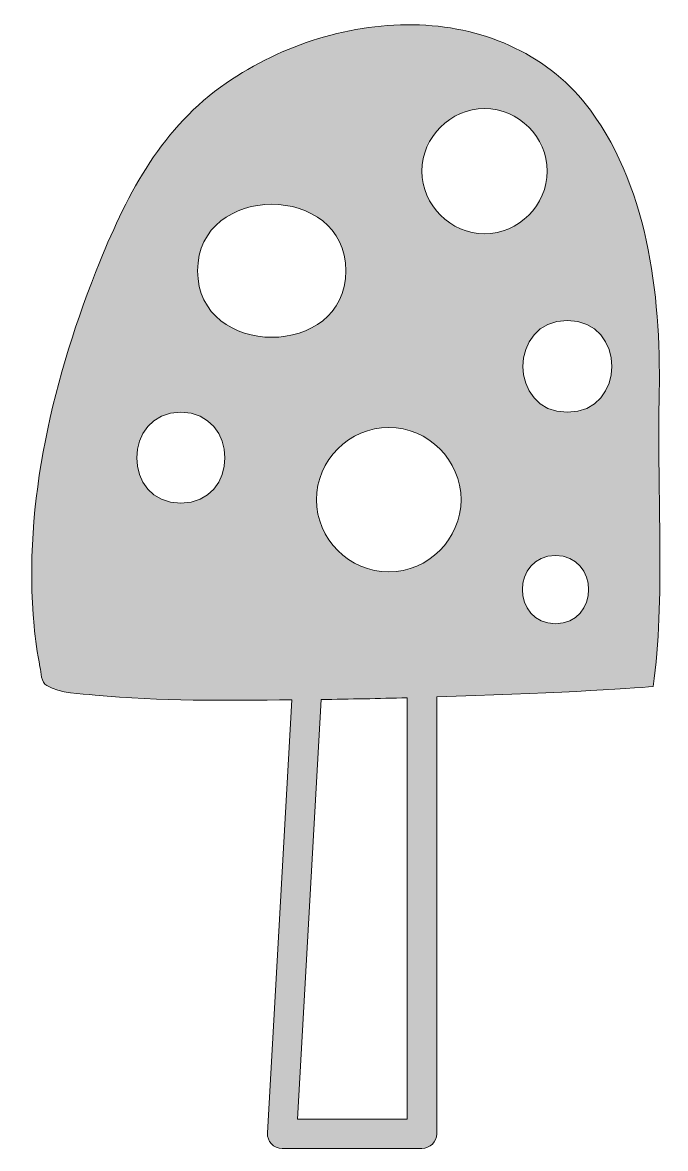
# Model space of a CAD drawing. Header units: inches. Extents: x -1 to 57, y 0 to 102.
import ezdxf

# ---------------------------------------------------------------- set-up
doc = ezdxf.new("R2010")
doc.units = ezdxf.units.IN
doc.header["$MEASUREMENT"] = 0
doc.layers.add('Layer 1', color=7, linetype='Continuous')

msp = doc.modelspace()

# ---------------------------------------------------------------- hatches: boundary and pattern name
at = {"layer": 'Layer 1', "true_color": 0x3dd3d3}
h = msp.add_hatch(color=133, dxfattribs=at)
h.dxf.hatch_style = 2
edge = h.paths.add_edge_path()
edge.add_spline(control_points=[(56.68, 67.54), (56.89, 76.45), (55.91, 86.45), (50.47, 93.87), (46.85, 98.81), (41.07, 101.37), (35.04, 101.58), (28.88, 101.8), (22.64, 99.82), (17.58, 96.33), (11.8, 92.34), (8.74, 86.53), (6.15, 80.16), (2, 69.91), (-0.83, 58.35), (0.22, 47.24), (0.34, 46), (0.51, 44.76), (0.75, 43.54), (0.86, 42.99), (0.83, 42.17), (1.37, 41.85), (2.59, 41.14), (4.36, 41.11), (5.72, 40.99), (11.61, 40.43), (17.58, 40.51), (23.49, 40.56), (23.49, 40.56), (21.3, 1.4), (21.3, 1.4), (21.25, 0.65), (21.87, 0), (22.62, 0), (22.62, 0), (35.26, 0), (35.26, 0), (35.98, 0), (36.59, 0.6), (36.59, 1.33), (36.59, 1.33), (36.59, 40.83), (36.59, 40.83), (46.09, 41.12), (54.27, 41.56), (56.15, 41.78), (57.25, 49.45), (56.49, 59.41), (56.68, 67.54)], knot_values=[0, 0, 0, 0, 1, 1, 1, 2, 2, 2, 3, 3, 3, 4, 4, 4, 5, 5, 5, 6, 6, 6, 7, 7, 7, 8, 8, 8, 9, 9, 9, 10, 10, 10, 11, 11, 11, 12, 12, 12, 13, 13, 13, 14, 14, 14, 15, 15, 15, 16, 16, 16, 16], degree=3, periodic=1)
edge = h.paths.add_edge_path()
edge.add_spline(control_points=[(13.47, 58.34), (8.17, 58.34), (8.17, 66.56), (13.47, 66.56), (18.78, 66.56), (18.78, 58.34), (13.47, 58.34)], knot_values=[0, 0, 0, 0, 1, 1, 1, 2, 2, 2, 2], degree=3, periodic=1)
edge = h.paths.add_edge_path()
edge.add_spline(control_points=[(14.99, 79.35), (14.99, 87.37), (28.39, 87.37), (28.39, 79.35), (28.39, 71.34), (14.99, 71.34), (14.99, 79.35)], knot_values=[0, 0, 0, 0, 1, 1, 1, 2, 2, 2, 2], degree=3, periodic=1)
edge = h.paths.add_edge_path()
edge.add_spline(control_points=[(33.93, 2.65), (33.93, 2.65), (24.02, 2.65), (24.02, 2.65), (24.02, 2.65), (26.15, 40.59), (26.15, 40.59), (28.74, 40.63), (31.37, 40.68), (33.93, 40.75), (33.93, 40.75), (33.93, 2.65), (33.93, 2.65)], knot_values=[0, 0, 0, 0, 1, 1, 1, 2, 2, 2, 3, 3, 3, 4, 4, 4, 4], degree=3, periodic=1)
edge = h.paths.add_edge_path()
edge.add_spline(control_points=[(32.26, 52.13), (28.7, 52.13), (25.72, 55.1), (25.72, 58.66), (25.72, 62.22), (28.7, 65.19), (32.26, 65.19), (35.82, 65.19), (38.79, 62.22), (38.79, 58.66), (38.79, 55.1), (35.82, 52.13), (32.26, 52.13)], knot_values=[0, 0, 0, 0, 1, 1, 1, 2, 2, 2, 3, 3, 3, 4, 4, 4, 4], degree=3, periodic=1)
edge = h.paths.add_edge_path()
edge.add_spline(control_points=[(35.26, 88.37), (35.26, 91.45), (37.83, 94.02), (40.91, 94.02), (44, 94.02), (46.57, 91.45), (46.57, 88.37), (46.57, 85.28), (44, 82.71), (40.91, 82.71), (37.83, 82.71), (35.26, 85.28), (35.26, 88.37)], knot_values=[0, 0, 0, 0, 1, 1, 1, 2, 2, 2, 3, 3, 3, 4, 4, 4, 4], degree=3, periodic=1)
edge = h.paths.add_edge_path()
edge.add_spline(control_points=[(47.32, 47.45), (43.34, 47.45), (43.34, 53.62), (47.32, 53.62), (51.3, 53.62), (51.3, 47.45), (47.32, 47.45)], knot_values=[0, 0, 0, 0, 1, 1, 1, 2, 2, 2, 2], degree=3, periodic=1)
edge = h.paths.add_edge_path()
edge.add_spline(control_points=[(48.39, 66.56), (43.04, 66.56), (43.04, 74.87), (48.39, 74.87), (53.75, 74.87), (53.75, 66.56), (48.39, 66.56)], knot_values=[0, 0, 0, 0, 1, 1, 1, 2, 2, 2, 2], degree=3, periodic=1)

# ---------------------------------------------------------------- linework, layer by layer
at = {"layer": 'Layer 1', "lineweight": 0}
for points, knots in [([(56.68, 67.54), (56.89, 76.45), (55.91, 86.45), (50.47, 93.87), (46.85, 98.81), (41.07, 101.37), (35.04, 101.58), (28.88, 101.8), (22.64, 99.82), (17.58, 96.33), (11.8, 92.34), (8.74, 86.53), (6.15, 80.16), (2, 69.91), (-0.83, 58.35), (0.22, 47.24), (0.34, 46), (0.51, 44.76), (0.75, 43.54), (0.86, 42.99), (0.83, 42.17), (1.37, 41.85), (2.59, 41.14), (4.36, 41.11), (5.72, 40.99), (11.61, 40.43), (17.58, 40.51), (23.49, 40.56), (23.49, 40.56), (21.3, 1.4), (21.3, 1.4), (21.25, 0.65), (21.87, 0), (22.62, 0), (22.62, 0), (35.26, 0), (35.26, 0), (35.98, 0), (36.59, 0.6), (36.59, 1.33), (36.59, 1.33), (36.59, 40.83), (36.59, 40.83), (46.09, 41.12), (54.27, 41.56), (56.15, 41.78), (57.25, 49.45), (56.49, 59.41), (56.68, 67.54)], [0, 0, 0, 0, 1, 1, 1, 2, 2, 2, 3, 3, 3, 4, 4, 4, 5, 5, 5, 6, 6, 6, 7, 7, 7, 8, 8, 8, 9, 9, 9, 10, 10, 10, 11, 11, 11, 12, 12, 12, 13, 13, 13, 14, 14, 14, 15, 15, 15, 16, 16, 16, 16]), ([(35.26, 88.37), (35.26, 91.45), (37.83, 94.02), (40.91, 94.02), (44, 94.02), (46.57, 91.45), (46.57, 88.37), (46.57, 85.28), (44, 82.71), (40.91, 82.71), (37.83, 82.71), (35.26, 85.28), (35.26, 88.37)], [0, 0, 0, 0, 1, 1, 1, 2, 2, 2, 3, 3, 3, 4, 4, 4, 4]), ([(14.99, 79.35), (14.99, 87.37), (28.39, 87.37), (28.39, 79.35), (28.39, 71.34), (14.99, 71.34), (14.99, 79.35)], [0, 0, 0, 0, 1, 1, 1, 2, 2, 2, 2]), ([(48.39, 66.56), (43.04, 66.56), (43.04, 74.87), (48.39, 74.87), (53.75, 74.87), (53.75, 66.56), (48.39, 66.56)], [0, 0, 0, 0, 1, 1, 1, 2, 2, 2, 2]), ([(13.47, 58.34), (8.17, 58.34), (8.17, 66.56), (13.47, 66.56), (18.78, 66.56), (18.78, 58.34), (13.47, 58.34)], [0, 0, 0, 0, 1, 1, 1, 2, 2, 2, 2]), ([(32.26, 52.13), (28.7, 52.13), (25.72, 55.1), (25.72, 58.66), (25.72, 62.22), (28.7, 65.19), (32.26, 65.19), (35.82, 65.19), (38.79, 62.22), (38.79, 58.66), (38.79, 55.1), (35.82, 52.13), (32.26, 52.13)], [0, 0, 0, 0, 1, 1, 1, 2, 2, 2, 3, 3, 3, 4, 4, 4, 4]), ([(47.32, 47.45), (43.34, 47.45), (43.34, 53.62), (47.32, 53.62), (51.3, 53.62), (51.3, 47.45), (47.32, 47.45)], [0, 0, 0, 0, 1, 1, 1, 2, 2, 2, 2]), ([(33.93, 2.65), (33.93, 2.65), (24.02, 2.65), (24.02, 2.65), (24.02, 2.65), (26.15, 40.59), (26.15, 40.59), (28.74, 40.63), (31.37, 40.68), (33.93, 40.75), (33.93, 40.75), (33.93, 2.65), (33.93, 2.65)], [0, 0, 0, 0, 1, 1, 1, 2, 2, 2, 3, 3, 3, 4, 4, 4, 4])]:
    msp.add_open_spline(points, degree=3, knots=knots, dxfattribs=at)

doc.saveas('drawing.dxf')
